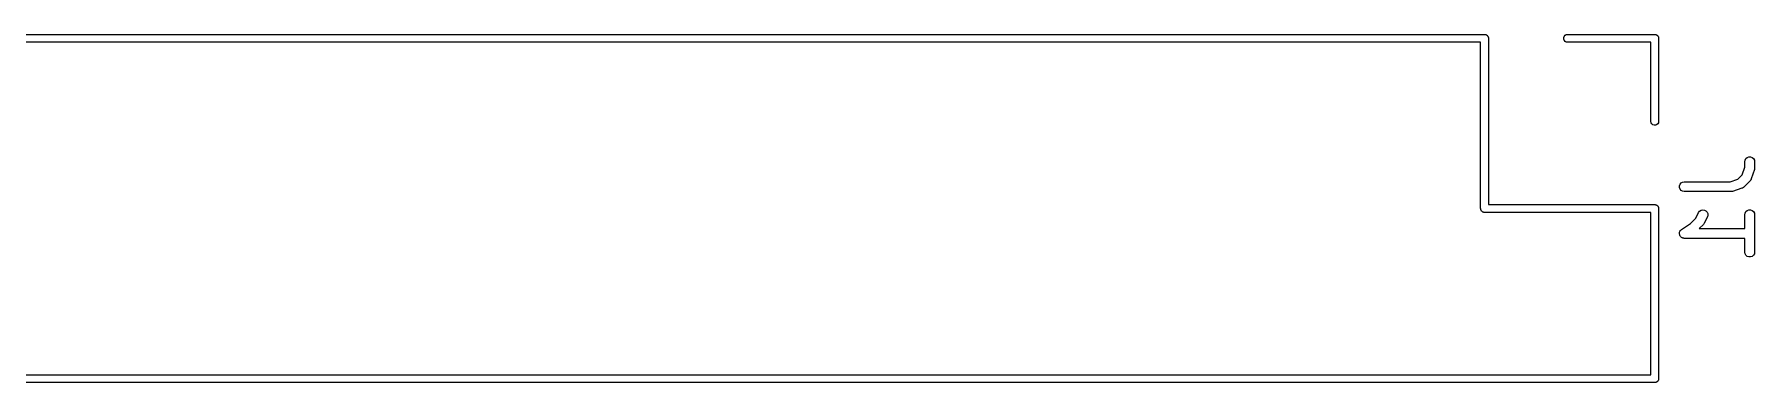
# Model space of a CAD drawing. Extents: x 120.3 to 208.4, y -129.6 to -54.3.
# Drawn here: x 182.14 to 208.43, y -59.66 to -54.34 of the extents above; entities that cross this region are included whole.
import ezdxf

# ---------------------------------------------------------------- set-up
doc = ezdxf.new("R2010")
doc.units = 0
doc.header["$MEASUREMENT"] = 0
doc.layers.add('BLACK', color=7, linetype='CONTINUOUS')

msp = doc.modelspace()

# ---------------------------------------------------------------- linework, layer by layer
at = {"layer": 'Black'}
for p, q in [((155.982, -54.3376), (204.302, -54.3376)), ((204.302, -54.3376), (204.307, -54.3385)), ((204.307, -54.3385), (204.312, -54.3385)), ((204.312, -54.3385), (204.317, -54.3403)), ((204.317, -54.3403), (204.323, -54.3412)), ((204.323, -54.3412), (204.327, -54.3438)), ((204.327, -54.3438), (204.332, -54.3456)), ((204.332, -54.3456), (204.336, -54.349)), ((204.336, -54.349), (204.341, -54.3516)), ((204.341, -54.3516), (204.344, -54.3557)), ((204.344, -54.3557), (204.348, -54.359)), ((204.348, -54.359), (204.351, -54.3636)), ((204.351, -54.3636), (204.354, -54.3676)), ((204.354, -54.3676), (204.356, -54.3725)), ((204.356, -54.3725), (204.358, -54.3771)), ((204.358, -54.3771), (204.359, -54.3823)), ((204.359, -54.3823), (204.361, -54.3872)), ((204.361, -54.3872), (204.361, -54.3924)), ((204.361, -54.3924), (204.362, -54.3976)), ((204.362, -54.3976), (204.362, -56.9376)), ((205.513, -54.3872), (205.52, -54.3676)), ((205.513, -54.408), (205.513, -54.3872)), ((205.52, -54.4276), (205.513, -54.408)), ((205.52, -54.3676), (205.533, -54.3516)), ((205.533, -54.3516), (205.551, -54.3412)), ((205.551, -54.3412), (205.572, -54.3376)), ((205.572, -54.3376), (206.902, -54.3376)), ((206.902, -54.3376), (206.907, -54.3385)), ((206.907, -54.3385), (206.912, -54.3385)), ((206.912, -54.3385), (206.917, -54.3403)), ((206.917, -54.3403), (206.923, -54.3412)), ((206.923, -54.3412), (206.927, -54.3438)), ((206.927, -54.3438), (206.932, -54.3456)), ((206.932, -54.3456), (206.936, -54.349)), ((206.936, -54.349), (206.941, -54.3516)), ((206.941, -54.3516), (206.944, -54.3557)), ((206.944, -54.3557), (206.948, -54.359)), ((206.948, -54.359), (206.951, -54.3636)), ((206.951, -54.3636), (206.954, -54.3676)), ((206.954, -54.3676), (206.956, -54.3725)), ((206.956, -54.3725), (206.958, -54.3771)), ((206.958, -54.3771), (206.959, -54.3823)), ((206.959, -54.3823), (206.961, -54.3872)), ((206.961, -54.3872), (206.961, -54.3924)), ((206.961, -54.3924), (206.962, -54.3976)), ((206.962, -54.3976), (206.962, -55.6676)), ((204.242, -54.4576), (156.042, -54.4576)), ((204.242, -56.9976), (204.242, -54.4576)), ((205.533, -54.4436), (205.52, -54.4276)), ((205.551, -54.454), (205.533, -54.4436)), ((205.572, -54.4576), (205.551, -54.454)), ((206.842, -54.4576), (205.572, -54.4576)), ((206.842, -55.6676), (206.842, -54.4576)), ((206.846, -55.6881), (206.842, -55.6676)), ((206.856, -55.7062), (206.846, -55.6881)), ((206.872, -55.7196), (206.856, -55.7062)), ((206.892, -55.7267), (206.872, -55.7196)), ((206.912, -55.7267), (206.892, -55.7267)), ((206.932, -55.7196), (206.912, -55.7267)), ((206.948, -55.7062), (206.932, -55.7196)), ((206.958, -55.6881), (206.948, -55.7062)), ((206.962, -55.6676), (206.958, -55.6881)), ((208.279, -56.2833), (208.284, -56.2577)), ((208.284, -56.2577), (208.297, -56.2351)), ((208.297, -56.2351), (208.317, -56.2184)), ((208.317, -56.2184), (208.341, -56.2095)), ((208.341, -56.2095), (208.367, -56.2095)), ((208.367, -56.2095), (208.392, -56.2184)), ((208.392, -56.2184), (208.412, -56.2351)), ((208.412, -56.2351), (208.425, -56.2577)), ((208.425, -56.2577), (208.429, -56.2833)), ((208.171, -56.5511), (208.241, -56.4809)), ((208.241, -56.4809), (208.279, -56.3664)), ((208.279, -56.3664), (208.279, -56.2833)), ((208.426, -56.4023), (208.378, -56.5451)), ((208.427, -56.3904), (208.426, -56.4023)), ((208.429, -56.3786), (208.427, -56.3904)), ((208.429, -56.2833), (208.429, -56.3786)), ((207.281, -56.6512), (207.289, -56.6268)), ((207.281, -56.6773), (207.281, -56.6512)), ((207.289, -56.7018), (207.281, -56.6773)), ((207.289, -56.6268), (207.306, -56.6068)), ((207.306, -56.7217), (207.289, -56.7018)), ((207.306, -56.6068), (207.329, -56.5938)), ((207.329, -56.7347), (207.306, -56.7217)), ((207.329, -56.5938), (207.354, -56.5893)), ((207.354, -56.7393), (207.329, -56.7347)), ((207.354, -56.5893), (208.056, -56.5893)), ((208.069, -56.7393), (207.354, -56.7393)), ((208.056, -56.5893), (208.171, -56.5511)), ((208.081, -56.7372), (208.069, -56.7393)), ((208.092, -56.7354), (208.081, -56.7372)), ((208.235, -56.6878), (208.092, -56.7354)), ((208.239, -56.6857), (208.235, -56.6878)), ((208.243, -56.6846), (208.239, -56.6857)), ((208.25, -56.6796), (208.243, -56.6846)), ((208.258, -56.6754), (208.25, -56.6796)), ((208.261, -56.6722), (208.258, -56.6754)), ((208.265, -56.6697), (208.261, -56.6722)), ((208.36, -56.5744), (208.265, -56.6697)), ((208.362, -56.5709), (208.36, -56.5744)), ((208.366, -56.568), (208.362, -56.5709)), ((208.37, -56.5603), (208.366, -56.568)), ((208.375, -56.5531), (208.37, -56.5603)), ((208.376, -56.5489), (208.375, -56.5531)), ((208.378, -56.5451), (208.376, -56.5489)), ((204.243, -57.0028), (204.242, -56.9976)), ((204.243, -57.008), (204.243, -57.0028)), ((204.245, -57.0129), (204.243, -57.008)), ((204.246, -57.0181), (204.245, -57.0129)), ((204.248, -57.0227), (204.246, -57.0181)), ((204.25, -57.0276), (204.248, -57.0227)), ((204.253, -57.0316), (204.25, -57.0276)), ((204.256, -57.0362), (204.253, -57.0316)), ((204.26, -57.0395), (204.256, -57.0362)), ((204.263, -57.0436), (204.26, -57.0395)), ((204.268, -57.0462), (204.263, -57.0436)), ((204.272, -57.0496), (204.268, -57.0462)), ((204.277, -57.0514), (204.272, -57.0496)), ((204.362, -56.9376), (206.902, -56.9376)), ((206.902, -56.9376), (206.907, -56.9385)), ((206.907, -56.9385), (206.912, -56.9385)), ((206.912, -56.9385), (206.917, -56.9403)), ((206.917, -56.9403), (206.923, -56.9412)), ((206.923, -56.9412), (206.927, -56.9438)), ((206.927, -56.9438), (206.932, -56.9456)), ((206.932, -56.9456), (206.936, -56.949)), ((206.936, -56.949), (206.941, -56.9516)), ((206.941, -56.9516), (206.944, -56.9557)), ((206.944, -56.9557), (206.948, -56.959)), ((206.948, -56.959), (206.951, -56.9636)), ((206.951, -56.9636), (206.954, -56.9676)), ((206.954, -56.9676), (206.956, -56.9725)), ((206.956, -56.9725), (206.958, -56.9771)), ((206.958, -56.9771), (206.959, -56.9823)), ((206.959, -56.9823), (206.961, -56.9872)), ((206.961, -56.9872), (206.961, -56.9924)), ((206.961, -56.9924), (206.962, -56.9976)), ((206.962, -56.9976), (206.962, -59.5976)), ((207.573, -57.0593), (207.589, -57.0384)), ((207.589, -57.0384), (207.61, -57.024)), ((207.61, -57.024), (207.636, -57.018)), ((207.636, -57.018), (207.661, -57.0209)), ((207.661, -57.0209), (207.685, -57.0326)), ((207.685, -57.0326), (207.703, -57.0515)), ((208.284, -57.0672), (208.297, -57.0446)), ((208.297, -57.0446), (208.317, -57.0279)), ((208.317, -57.0279), (208.341, -57.019)), ((208.341, -57.019), (208.367, -57.019)), ((208.367, -57.019), (208.392, -57.0279)), ((208.392, -57.0279), (208.412, -57.0446)), ((208.412, -57.0446), (208.425, -57.0672)), ((204.281, -57.054), (204.277, -57.0514)), ((204.287, -57.0549), (204.281, -57.054)), ((204.292, -57.0567), (204.287, -57.0549)), ((204.297, -57.0567), (204.292, -57.0567)), ((204.302, -57.0576), (204.297, -57.0567)), ((206.842, -57.0576), (204.302, -57.0576)), ((206.842, -59.5376), (206.842, -57.0576)), ((207.313, -57.3161), (207.449, -57.225)), ((207.449, -57.225), (207.531, -57.1436)), ((207.531, -57.1436), (207.573, -57.0593)), ((207.646, -57.2411), (207.583, -57.3036)), ((207.583, -57.3036), (208.279, -57.3036)), ((207.652, -57.2313), (207.646, -57.2411)), ((207.66, -57.2216), (207.652, -57.2313)), ((207.707, -57.1264), (207.66, -57.2216)), ((207.703, -57.0515), (207.713, -57.0754)), ((207.715, -57.1014), (207.707, -57.1264)), ((207.713, -57.0754), (207.715, -57.1014)), ((208.279, -57.0928), (208.284, -57.0672)), ((208.279, -57.3036), (208.279, -57.0928)), ((208.425, -57.0672), (208.429, -57.0928)), ((208.429, -57.0928), (208.429, -57.6643)), ((207.28, -57.3834), (207.281, -57.3745)), ((207.281, -57.3874), (207.28, -57.3834)), ((207.281, -57.3655), (207.282, -57.3616)), ((207.281, -57.3745), (207.281, -57.3655)), ((207.281, -57.3916), (207.281, -57.3874)), ((207.284, -57.4), (207.281, -57.3916)), ((207.282, -57.3575), (207.286, -57.3495)), ((207.282, -57.3616), (207.282, -57.3575)), ((207.286, -57.4087), (207.284, -57.4)), ((207.286, -57.3495), (207.289, -57.3411)), ((207.288, -57.4121), (207.286, -57.4087)), ((207.289, -57.4161), (207.288, -57.4121)), ((207.289, -57.3411), (207.292, -57.3379)), ((207.295, -57.4229), (207.289, -57.4161)), ((207.292, -57.3379), (207.294, -57.3341)), ((207.294, -57.3341), (207.3, -57.328)), ((207.3, -57.4304), (207.295, -57.4229)), ((207.3, -57.328), (207.306, -57.3211)), ((207.304, -57.4328), (207.3, -57.4304)), ((207.306, -57.436), (207.304, -57.4328)), ((207.306, -57.3211), (207.31, -57.319)), ((207.314, -57.4405), (207.306, -57.436)), ((207.31, -57.319), (207.313, -57.3161)), ((207.321, -57.4458), (207.314, -57.4405)), ((207.325, -57.4469), (207.321, -57.4458)), ((207.329, -57.449), (207.325, -57.4469)), ((207.338, -57.4506), (207.329, -57.449)), ((207.346, -57.4531), (207.338, -57.4506)), ((207.35, -57.4528), (207.346, -57.4531)), ((207.354, -57.4536), (207.35, -57.4528)), ((208.279, -57.4536), (207.354, -57.4536)), ((208.279, -57.6643), (208.279, -57.4536)), ((208.284, -57.6899), (208.279, -57.6643)), ((208.297, -57.7125), (208.284, -57.6899)), ((208.317, -57.7292), (208.297, -57.7125)), ((208.341, -57.7381), (208.317, -57.7292)), ((208.367, -57.7381), (208.341, -57.7381)), ((208.392, -57.7292), (208.367, -57.7381)), ((208.412, -57.7125), (208.392, -57.7292)), ((208.425, -57.6899), (208.412, -57.7125)), ((208.429, -57.6643), (208.425, -57.6899)), ((206.902, -59.6576), (155.982, -59.6576)), ((156.042, -59.5376), (206.842, -59.5376)), ((206.907, -59.6567), (206.902, -59.6576)), ((206.912, -59.6567), (206.907, -59.6567)), ((206.917, -59.6549), (206.912, -59.6567)), ((206.923, -59.654), (206.917, -59.6549)), ((206.927, -59.6514), (206.923, -59.654)), ((206.932, -59.6496), (206.927, -59.6514)), ((206.936, -59.6462), (206.932, -59.6496)), ((206.941, -59.6436), (206.936, -59.6462)), ((206.944, -59.6395), (206.941, -59.6436)), ((206.948, -59.6362), (206.944, -59.6395)), ((206.951, -59.6316), (206.948, -59.6362)), ((206.954, -59.6276), (206.951, -59.6316)), ((206.956, -59.6227), (206.954, -59.6276)), ((206.958, -59.6181), (206.956, -59.6227)), ((206.959, -59.6129), (206.958, -59.6181)), ((206.961, -59.608), (206.959, -59.6129)), ((206.962, -59.5976), (206.961, -59.6028)), ((206.961, -59.6028), (206.961, -59.608))]:
    msp.add_line(p, q, dxfattribs=at)

doc.saveas('drawing.dxf')
